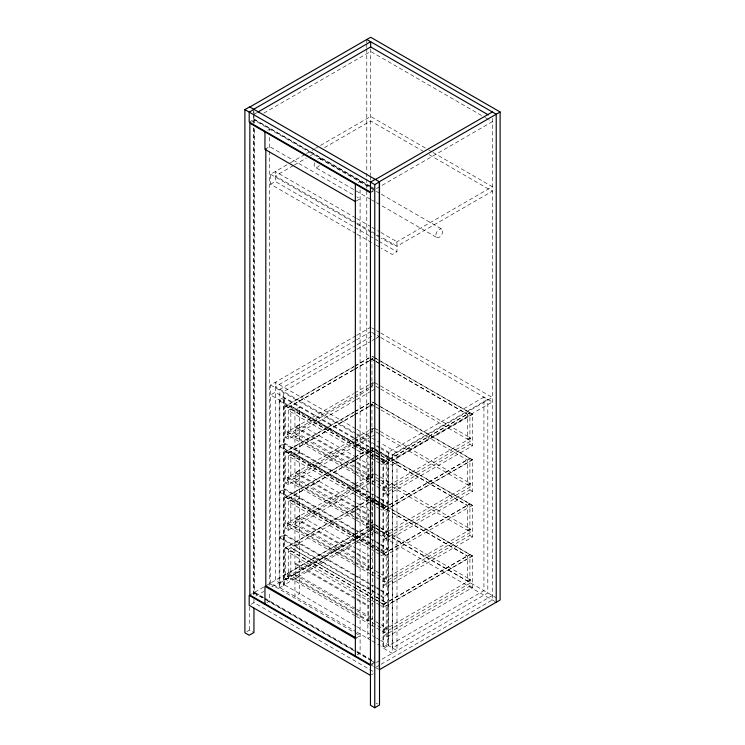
<?xml version="1.0" encoding="UTF-8"?>
<svg xmlns="http://www.w3.org/2000/svg" width="745" height="745" viewBox="0 0 745 745"><rect width="100%" height="100%" fill="white"/><g stroke="black" fill="none" stroke-linecap="round" stroke-linejoin="round"><path stroke-width="0.56" stroke-dasharray="3.73 2.79" d="M253.738 114.479L256.755 112.728M263.814 113.138L370.665 51.452L484.297 117.058M249.203 122.078L253.952 119.33L373.189 188.178M251.745 122.096L254.594 120.457L375.201 190.077M267.8 130.273L269.699 129.174L269.699 132.657M264.95 149.354L269.699 146.616L356.073 196.484M356.036 233.576L270.565 184.229L270.565 174.265L289.358 163.406M290.364 162.829L305.422 154.141M306.428 153.563L314.455 148.925M315.461 148.339L319.475 146.029M320.48 145.443L370.665 116.471L427.984 149.559M293.372 165.576L275.305 176.006L355.756 222.457M294.377 164.999L306.428 158.042M310.442 155.724L315.461 152.827M324.494 147.612L370.665 120.951L422.955 151.142M270.565 184.229L275.305 181.491L353.745 226.778M358.196 182.46L360.096 181.361L360.096 184.853M371.401 191.53L373.301 190.431M376.421 188.625L492.343 121.696L489.325 119.954M356.212 201.048L360.096 198.803L357.079 197.062M371.401 192.275L373.301 191.176M380.9 232.487L396.983 241.771L396.983 251.736L392.243 254.483L381.179 248.094M355.626 625.949L284.581 584.937L279.189 588.047L270.565 583.065L270.565 385.016L355.607 335.921M356.613 335.334L370.665 327.223M355.607 340.4L275.305 386.767L355.756 433.208M356.613 339.822L370.665 331.711M356.129 345.335L279.841 389.374L279.841 587.675L355.877 631.574M357.125 344.758L375.201 334.328M355.989 349.899L283.724 391.619L283.724 585.188L353.987 544.623M356.995 349.312L371.047 341.201M372.053 340.623L375.061 338.882M376.067 338.304L379.084 336.563M353.633 438.209L284.581 398.342L279.841 401.089L353.875 443.834M355.486 400.261L288.25 439.075L285.661 437.585L285.661 405.941L353.903 366.549M354.899 365.972L368.952 357.861M353.903 366.698L285.661 406.09L353.493 445.259M354.899 366.121L368.952 358.01M353.475 369.781L288.25 407.44L288.25 439.075M354.48 369.203L368.533 361.092M369.529 360.515L373.683 358.112M288.25 407.59L353.475 369.93M354.48 369.352L368.533 361.241M369.529 360.664L374.549 357.768L472.498 414.313L386.199 464.135L378.59 459.749M355.626 466.761L299.686 434.465L294.936 437.213L294.936 454.646L299.686 451.908L299.686 407.068L294.936 409.806L294.936 427.248L299.686 424.501L355.626 456.797M355.449 474.137L287.393 434.838L287.393 431.849L353.614 393.621M354.62 393.034L368.673 384.923M369.669 384.346L373.683 382.027M288.25 432.351L290.839 430.852L356.082 468.521M374.549 382.53L371.96 384.02L374.968 385.761M287.393 434.838L353.614 396.61M354.62 396.023L368.673 387.912M369.669 387.335L373.683 385.016M285.661 437.585L353.903 398.184M354.899 397.606L368.952 389.495M356.492 399.683L370.535 391.572M371.541 390.995L374.549 389.253L371.96 387.763L371.96 356.119L373.683 357.116M355.626 484.203L284.581 443.191L279.841 445.929L355.877 489.828M353.633 483.794L284.581 443.936L279.841 446.674L353.875 489.418L285.661 528.764L285.661 497.12L353.903 457.728M355.486 445.855L288.25 484.669L285.661 483.17L285.661 451.535L353.903 412.134M354.899 411.557L368.952 403.445M353.903 412.283L285.661 451.684L353.493 490.843M354.899 411.706L368.952 403.594M353.475 415.375L288.25 453.025L288.25 484.669M354.48 414.788L368.533 406.677M369.529 406.099L373.683 403.706M288.25 453.174L353.475 415.524M354.48 414.937L368.533 406.826M369.529 406.249L374.549 403.352L472.498 459.907L386.199 509.729L378.59 505.334M355.626 512.355L299.686 480.059L294.936 482.797L294.936 500.24L299.686 497.492L299.686 452.653L294.936 455.391L294.936 472.833L299.686 470.095L355.626 502.391M355.449 519.721L287.393 480.432L287.393 477.443L353.614 439.205M354.62 438.628L368.673 430.517M369.669 429.94L373.683 427.621M288.25 477.936L290.839 476.446L356.082 514.115M374.549 428.114L371.96 429.614L374.968 431.346M287.393 480.432L353.614 442.195M354.62 441.617L368.673 433.506M369.669 432.929L373.683 430.61M285.661 483.17L353.903 443.778M354.899 443.201L368.952 435.089M356.492 445.268L370.535 437.157M371.541 436.579L374.549 434.847L371.96 433.348L371.96 401.713L373.683 402.71M355.626 529.788L284.581 488.776L279.841 491.514L355.877 535.413M353.633 529.388L284.581 489.521L279.841 492.268L353.875 535.012M354.899 457.151L368.952 449.039M353.903 457.877L285.661 497.269L353.493 536.437M354.899 457.3L368.952 449.188M370.712 450.259L367.862 451.908L367.862 496.747L370.712 495.099M353.475 460.959L288.25 498.619L288.25 530.254L285.661 528.764M354.48 460.382L368.533 452.271M369.529 451.694L373.683 449.291M288.25 498.768L353.475 461.108M354.48 460.531L368.533 452.42M369.529 451.842L374.549 448.946L472.498 505.492M369.762 468.251L372.612 466.603M380.946 459.46L382.967 460.624L388.359 457.514L388.359 645.598L396.983 650.581L396.983 452.532L380.9 443.238M383.61 462.496L469.909 412.674L469.909 444.309L383.61 494.131L386.199 495.63L472.498 445.799L472.498 414.164L374.549 357.619M383.61 462.645L469.909 412.823M472.498 414.164L383.61 465.485L380.602 463.744M355.626 557.94L299.686 525.644L294.936 528.382L294.936 545.824L299.686 543.086L299.686 498.247L294.936 500.985L294.936 518.418L299.686 515.68L355.626 547.975M355.449 565.315L287.393 526.017L287.393 523.027L353.614 484.79M354.62 484.213L368.673 476.102M369.669 475.524L373.683 473.205M288.25 523.53L290.839 522.031L356.082 559.7M374.549 473.708L371.96 475.198L374.968 476.94M369.762 478.216L372.612 476.567M379.168 457.681L392.243 465.234L396.983 462.496L378.888 452.047M287.393 526.017L353.614 487.779M354.62 487.202L368.673 479.091M369.669 478.514L373.683 476.195M354.899 488.785L368.952 480.674M288.25 530.254L355.486 491.439M356.492 490.862L370.535 482.751M371.541 482.173L374.549 480.432L371.96 478.933L371.96 447.298L373.683 448.294M355.626 575.382L284.581 534.361L279.841 537.108L355.877 581.007M353.633 574.972L284.581 535.115L279.841 537.853L353.875 580.597M383.61 487.407L386.199 485.908L381.179 483.011M469.909 437.585L467.32 439.075L467.32 414.164L380.993 364.324M370.712 495.853L367.862 497.492L367.862 542.332L370.712 540.693M287.393 431.849L384.476 487.9L470.775 438.079L470.775 441.068L384.476 490.89L376.467 486.271M355.486 542.006L288.25 580.83L285.661 579.331L285.661 547.696L353.903 508.295M354.899 507.718L368.952 499.606M353.903 508.444L285.661 547.845L353.493 587.004M354.899 507.867L368.952 499.755M288.25 549.335L353.475 511.526M354.48 511.098L368.533 502.838M369.529 502.409L374.549 499.513L472.498 556.059L386.199 605.89L378.59 601.494M380.946 504.3L382.967 505.464L387.707 502.726L387.707 457.886L380.658 453.817M369.762 513.836L372.612 512.197M380.946 505.054L382.967 506.209L387.707 503.471L387.707 548.311L382.967 551.058L380.946 549.894M383.61 508.081L469.909 458.259L469.909 489.893L383.61 539.725L386.199 541.215L472.498 491.393L472.498 459.758L374.549 403.203M383.61 508.23L469.909 458.408M472.498 459.758L383.61 511.07L380.602 509.329M355.626 608.516L299.686 576.22L294.936 578.958L294.936 596.391L299.686 593.653L299.686 543.831L294.936 546.569L294.936 564.012L299.686 561.274L355.626 593.569M369.762 523.8L372.612 522.161M249.203 595.395L263.963 586.874M265.816 585.812L353.679 535.078M354.536 534.584L368.728 526.398M355.449 615.882L287.393 576.593L287.393 573.603L353.614 535.366M354.62 534.789L368.673 526.678M369.669 526.091L373.683 523.782M288.25 574.097L290.839 572.607L356.082 610.276M374.549 524.275L371.96 525.774L374.968 527.507M287.393 576.593L353.614 538.356M354.62 537.778L368.673 529.667M369.669 529.08L373.683 526.771M255.749 596.102L263.814 591.446M271.878 586.79L355.542 538.486M356.557 537.909L370.665 529.76M285.661 579.331L353.903 539.939M354.899 539.352L368.952 531.25M279.841 582.944L356.129 538.896M357.125 538.318L375.201 527.888M356.492 541.429L370.535 533.318M371.541 532.74L374.549 530.999L371.96 529.509L371.96 497.874L373.683 498.871M354.993 544.036L369.045 535.925M370.051 535.348L373.059 533.606M374.065 533.029L378.078 530.71M251.102 604.269L253.952 602.621L373.189 671.468M383.61 532.992L386.199 531.502L381.179 528.605M469.909 483.17L467.32 484.669L467.32 459.758M370.712 541.438L367.862 543.086L367.862 587.926L370.712 586.278M287.393 477.443L384.476 533.495L470.775 483.673L470.775 486.662L384.476 536.484L376.467 531.856M266.85 602.649L269.699 601.001L269.699 591.707M369.762 559.43L372.612 557.782M380.946 550.639L382.967 551.803L387.707 549.065L387.707 593.905L382.967 596.643L380.946 595.479M246.791 631.667L249.631 630.028L253.952 632.514M383.61 553.675L469.909 503.844L469.909 535.487L383.61 585.309L386.199 586.799L472.498 536.977L472.498 505.343L374.549 448.797M383.61 553.824L469.909 504.002M472.498 505.343L383.61 556.664L380.602 554.923M369.762 569.394L372.612 567.746M383.61 578.586L386.199 577.086L381.179 574.19M469.909 528.764L467.32 530.254L467.32 505.343L380.993 455.502M370.712 587.032L367.862 588.671L367.862 638.493L370.712 636.854M287.393 523.027L384.476 579.079L470.775 529.257L470.775 532.247L384.476 582.068L376.467 577.45M369.762 605.014L372.612 603.366M380.946 596.233L382.967 597.388L387.707 594.65L387.707 644.472L382.967 647.219L380.946 646.055M383.61 604.242L469.909 554.42L469.909 586.054L383.61 635.876L386.199 637.375L472.498 587.554L472.498 555.91L374.549 499.364M383.61 604.391L469.909 554.569M472.498 555.91L383.61 607.231L380.602 605.489M369.762 619.961L372.612 618.313M356.212 637.999L360.096 635.755L355.076 632.859M383.61 629.153L386.199 627.663L381.179 624.757M469.909 579.331L467.32 580.821L467.32 555.91L380.993 506.079M287.393 573.603L384.476 629.655L470.775 579.824L470.775 582.823L384.476 632.645L376.467 628.016M357.246 654.836L360.096 653.197L360.096 189.5M383.61 460.252L383.61 648.336L388.359 645.598M371.401 664.102L375.201 661.914M371.401 664.847L373.301 663.758M376.421 662.454L492.343 595.525M375.415 667.52L492.343 600.004L492.343 117.794M371.401 674.821L373.301 673.722M485.302 117.635L488.32 119.377M428.99 150.145L432.007 151.887M433.013 152.464L492.343 186.716L392.243 244.518L381.179 238.13M428.99 154.625L492.343 191.204L396.983 246.26L380.9 236.966M253.738 118.958L370.386 186.306M371.392 186.883L375.415 189.211M320.033 158.825L370.312 187.852M371.317 188.438L375.34 190.757M376.346 191.335L380.369 193.663M381.375 194.24L441.711 229.078A4.88 2.822 -60 0 1 440.165 236.64A4.88 2.822 -60 0 1 435.937 234.2A4.88 2.822 -60 0 1 441.711 229.078M314.604 162.792A4.88 2.822 -60 0 0 315.154 167.28L370.461 199.213M371.466 199.79L375.489 202.119M376.495 202.696L436.831 237.534M355.756 217.968L275.305 171.527L275.305 181.491M356.762 218.555L370.842 226.676M371.848 227.262L379.894 231.9M356.762 223.034L370.842 231.164M371.848 231.742L379.894 236.389M270.565 174.265L356.036 223.612M357.041 224.198L375.145 234.647M376.151 235.224L380.173 237.543M354.75 227.355L368.831 235.485M369.837 236.063L377.883 240.71M378.888 241.287L396.983 251.736M357.041 234.163L375.145 244.611M376.151 245.189L380.173 247.517M371.671 327.8L375.694 330.128M376.7 330.706L379.717 332.447M380.723 333.034L492.343 397.476L392.243 455.269L381.179 448.881M371.671 332.289L379.717 336.936M380.723 337.513L492.343 401.955L396.983 457.011L380.9 447.726M371.96 356.268L373.683 357.265M371.96 359.109L374.968 360.85M375.974 361.427L379.987 363.746M371.96 359.258L374.968 360.999M375.974 361.576L379.987 363.895M380.993 364.473L467.32 414.313M374.688 382.604L470.775 438.079M375.974 386.338L379.987 388.657M380.695 389.067L470.775 441.068M469.909 444.309L472.498 445.799M371.96 401.862L373.683 402.859M371.96 404.703L374.968 406.584M375.974 407.021L379.987 409.489M380.993 409.918L467.32 459.907M374.688 428.198L470.775 483.673M375.974 431.932L379.987 434.251M380.695 434.652L470.775 486.662M469.909 489.893L472.498 491.393M355.756 428.729L275.305 382.278L275.305 580.327L283.938 585.309L283.938 397.225L279.189 399.963L279.189 588.047M356.762 429.306L370.842 437.436M371.848 438.013L379.894 442.66M356.762 433.786L370.842 441.915M371.848 442.502L379.894 447.14M270.565 385.016L356.036 434.372M357.041 434.95L375.145 445.398M376.151 445.976L380.173 448.304M371.96 447.447L373.683 448.443M353.745 437.529L275.305 392.243L270.565 394.98L354.024 443.173M354.75 438.107L368.831 446.236M369.837 446.814L377.883 451.461M354.629 438.786L368.617 446.86M369.613 447.438L375.629 450.911M376.635 451.489L379.652 453.23M371.96 450.287L374.968 452.029M375.974 452.606L379.987 454.925M371.96 450.436L374.968 452.178M375.974 452.755L379.987 455.074M380.993 455.651L467.32 505.492M356.082 443.61L290.839 405.941L356.082 443.759M357.088 444.197L375.154 454.627M376.16 455.204L380.173 457.523M381.179 458.101L386.199 461.146L381.179 458.25M357.088 444.346L375.154 454.776M376.16 455.353L380.173 457.672M355.03 443.75L373.133 454.199M374.139 454.785L378.162 457.104M354.871 444.411L370.88 453.649M371.885 454.226L379.941 458.883M285.661 405.941L386.199 463.986L386.199 495.63M354.499 445.836L368.551 453.947M369.557 454.534L373.571 456.843M374.577 457.43L377.585 459.162M355.505 449.254L288.25 410.43L290.839 408.93L290.839 430.852M356.51 449.84L370.563 457.952M371.569 458.529L375.582 460.848M376.588 461.425L379.596 463.167M356.622 457.374L370.61 465.448M355.738 461.351L295.802 426.745L295.802 436.71M356.734 461.928L368.728 468.847L368.728 478.811M294.936 427.248L355.877 462.422M356.874 462.999L367.862 469.341M374.688 473.783L470.775 529.257M375.974 477.517L379.987 479.836M380.695 480.246L470.775 532.247M356.622 467.339L370.61 475.412M357.088 469.108L375.154 479.538M376.16 480.115L380.173 482.434M469.909 535.487L472.498 536.977M294.936 437.213L353.875 471.231M354.871 471.808L367.862 479.305M356.445 474.714L370.461 482.807M371.466 483.384L375.461 485.693M356.622 484.781L370.61 492.855M375.629 495.751L372.612 494.01L372.612 449.17M376.635 496.328L379.652 498.079M380.658 498.656L387.707 502.726M354.629 484.371L368.617 492.445M369.613 493.022L375.629 496.496M376.635 497.083L379.652 498.824M380.658 499.401L387.707 503.471M371.96 498.023L373.683 499.02M356.082 489.204L290.839 451.535L356.082 489.353M357.088 489.782L375.154 500.212M376.16 500.789L380.173 503.108M381.179 503.685L386.199 506.74L381.179 503.844M357.088 489.931L375.154 500.361M376.16 500.938L380.173 503.257M356.874 490.406L370.88 498.489M371.885 499.075L379.941 503.722M354.871 489.996L370.88 499.234M371.885 499.821L379.941 504.467M371.96 500.864L374.968 502.596M375.974 503.173L379.987 505.492M371.96 501.012L374.968 502.745M375.974 503.322L379.987 505.641M380.993 506.228L467.32 556.059M285.661 451.535L386.199 509.58L386.199 541.215M354.499 491.43L368.551 499.541M369.557 500.118L373.571 502.437M374.577 503.015L377.585 504.756M355.505 494.848L288.25 456.014L290.839 454.524L290.839 476.446M356.51 495.425L370.563 503.536M371.569 504.114L375.582 506.432M376.588 507.019L379.596 508.751M356.622 502.968L370.61 511.042M355.738 506.935L295.802 472.33L295.802 482.294M356.734 507.513L368.728 514.432L368.728 524.396M294.936 472.833L355.877 508.015M356.874 508.593L367.862 514.935M356.622 512.933L370.61 521.006M374.688 524.359L470.775 579.824M357.088 514.693L375.154 525.123M376.16 525.7L380.173 528.019M375.974 528.093L379.987 530.403M380.695 530.812L470.775 582.823M371.671 525.849L375.694 528.177M376.169 528.447L379.717 530.496M380.704 531.064L496.096 597.686M294.936 482.797L353.875 516.825M354.871 517.403L367.862 524.899M356.445 520.299L370.461 528.391M371.466 528.969L375.461 531.278M469.909 586.054L472.498 587.554M377.817 533.886L366.782 527.516L366.782 189.388M378.711 534.398L496.226 602.249M356.622 530.365L370.61 538.439M375.629 541.336L372.612 539.594L372.612 494.755M376.635 541.922L379.652 543.664M380.658 544.241L387.707 548.311M354.629 529.965L368.617 538.039M369.613 538.616L375.629 542.09M376.635 542.667L379.652 544.409M380.658 544.995L387.707 549.065M356.082 534.938L290.839 497.269M357.088 535.366L375.154 545.955M376.16 546.383L380.173 548.851M381.179 549.279L386.199 552.175M356.874 535.99L370.88 544.083M371.885 544.66L379.941 549.307M354.871 535.59L370.88 544.828M371.885 545.405L379.941 550.061M285.661 497.12L386.199 555.165L386.199 586.799M354.499 537.015L368.551 545.126M369.557 545.703L373.571 548.022M374.577 548.609L377.585 550.341M378.59 550.918L386.199 555.314M355.505 540.432L288.25 501.608L290.839 500.109L290.839 522.031M356.51 541.01L370.563 549.13M371.569 549.708L375.582 552.026M376.588 552.604L379.596 554.345M356.622 548.553L370.61 556.627M355.738 552.529L295.802 517.924L295.802 527.888M356.734 553.107L368.728 560.026L368.728 569.99M294.936 518.418L355.877 553.6M356.874 554.178L367.862 560.519M356.622 558.517L370.61 566.591M357.088 560.277L375.154 570.717M376.16 571.294L380.173 573.613M294.936 528.382L353.875 562.41M354.871 562.987L367.862 570.484M356.445 565.893L370.461 573.976M371.466 574.563L375.461 576.872M356.622 575.96L370.61 584.033M375.629 586.93L372.612 585.188L372.612 540.339M376.635 587.507L379.652 589.248M380.658 589.835L387.707 593.905M354.629 575.55L368.617 583.624M369.613 584.201L375.629 587.675M376.635 588.252L379.652 590.003M380.658 590.58L387.707 594.65M356.874 581.584L370.88 589.668M371.885 590.254L379.941 594.901M354.871 581.175L370.88 590.413M371.885 590.999L379.941 595.646M356.082 585.365L290.839 547.696L356.082 585.514M357.088 585.943L375.154 596.372M376.16 596.95L380.173 599.269M381.179 599.846L386.199 602.901L381.179 599.995M357.088 586.091L375.154 596.521M376.16 597.099L380.173 599.418M285.661 547.696L386.199 605.741L386.199 637.375M354.499 587.582L368.551 595.702M369.557 596.279L373.571 598.598M374.577 599.176L377.585 600.917M355.505 591.009L288.25 552.175L290.839 550.685L290.839 572.607M356.51 591.586L370.563 599.697M371.569 600.274L375.582 602.593M376.588 603.171L379.596 604.912M356.622 594.147L370.61 602.221M355.738 598.114L295.802 563.509L295.802 578.455M356.734 598.691L368.728 605.611L368.728 620.557M294.936 564.012L355.877 599.185M356.874 599.762L367.862 606.113M356.622 609.093L370.61 617.167M357.088 610.853L375.154 621.283M376.16 621.861L380.173 624.18M294.936 578.958L353.875 612.986M354.871 613.563L367.862 621.06M356.445 616.46L370.461 624.552M371.466 625.13L375.461 627.439M356.622 626.526L370.61 634.6M375.629 637.496L372.612 635.755L372.612 585.933M376.635 638.083L379.652 639.825M380.658 640.402L387.707 644.472M356.874 632.151L370.88 640.244M371.885 640.821L379.941 645.468M383.61 648.336L392.243 653.318L392.243 465.234M269.699 583.568L354.071 632.272M263.656 597.518L254.594 592.284L254.594 127.423M264.661 598.095L356.073 650.869M357.079 651.456L373.18 660.75M253.952 592.657L356.157 651.67M357.162 652.247L375.201 662.659M253.738 592.787L265.797 599.753M266.803 600.33L370.386 660.126M371.392 660.713L375.415 663.031M371.392 665.192L373.403 666.356M376.383 668.079L378.33 669.196M376.057 703.019L377.79 704.016M384.476 487.9L384.476 490.89M384.476 533.495L384.476 536.484M384.476 579.079L384.476 582.068M384.476 629.655L384.476 632.645M382.967 460.624L382.967 505.464M382.967 506.209L382.967 551.058M382.967 551.803L382.967 596.643M382.967 597.388L382.967 647.219M370.665 48.872L370.665 175.522M370.665 176.518L370.665 180.169M366.782 39.494L366.782 42.977M366.782 44.141L366.782 47.624M366.782 48.788L366.782 171.955M366.782 173.119L366.782 177.766M366.782 178.93L366.782 188.224M288.25 549.186L288.25 580.83M284.581 398.342L284.581 443.191M284.581 443.936L284.581 488.776M284.581 489.521L284.581 534.361M284.581 535.115L284.581 584.937M269.699 137.313L269.699 150.099M269.699 151.254L269.699 585.896M254.594 120.457L254.594 122.776M253.952 111.582L253.952 115.177M253.952 116.015L253.952 123.316M253.952 127.972L253.952 598.803M253.952 599.306L253.952 605.778M253.738 109.245L253.738 112.728M253.738 113.892L253.738 123.186M253.738 127.833L253.738 596.149M249.631 606.775L249.631 630.028M317.594 159.067A4.88 2.822 -60 0 1 321.048 161.06M319.316 165.511A4.88 2.822 -60 0 1 315.154 167.28M483.933 397.104L388.573 452.159L388.573 645.719L483.933 590.664L483.933 397.104M487.817 399.339L392.457 454.394L392.457 647.964L487.817 592.908L487.817 399.339"/><path stroke-width="1.12" d="M253.952 608.106L253.952 632.514L249.203 635.261L244.891 632.766L244.891 109.617L249.631 106.88L379.512 181.864L379.512 705.012L374.763 707.75L370.451 705.254L370.451 182.106L375.201 179.368M249.854 107.001L370.665 37.25L500.109 111.983L500.109 600.004L379.298 669.755L379.298 181.733L500.109 111.983M253.738 109.245L370.665 41.739L370.665 47.54M253.952 109.366L249.203 112.113L249.203 122.078L370.451 192.08M257.77 112.15L370.665 46.963L488.32 114.898M375.415 179.498L492.343 111.983M244.891 109.617L374.763 184.602L379.512 181.864M366.782 39.494L496.226 114.227L496.226 602.249M370.451 192.825L249.854 123.195L249.854 595.022L370.451 664.652M355.346 201.541L264.95 149.354L264.95 131.912M356.212 637.999L265.816 585.812L265.816 148.851M355.346 638.493L264.95 586.306L264.95 603.748M370.451 665.397L249.203 595.395L249.203 605.359L370.451 675.361M374.763 184.602L374.763 707.75M355.346 184.099L355.346 655.935"/></g></svg>
